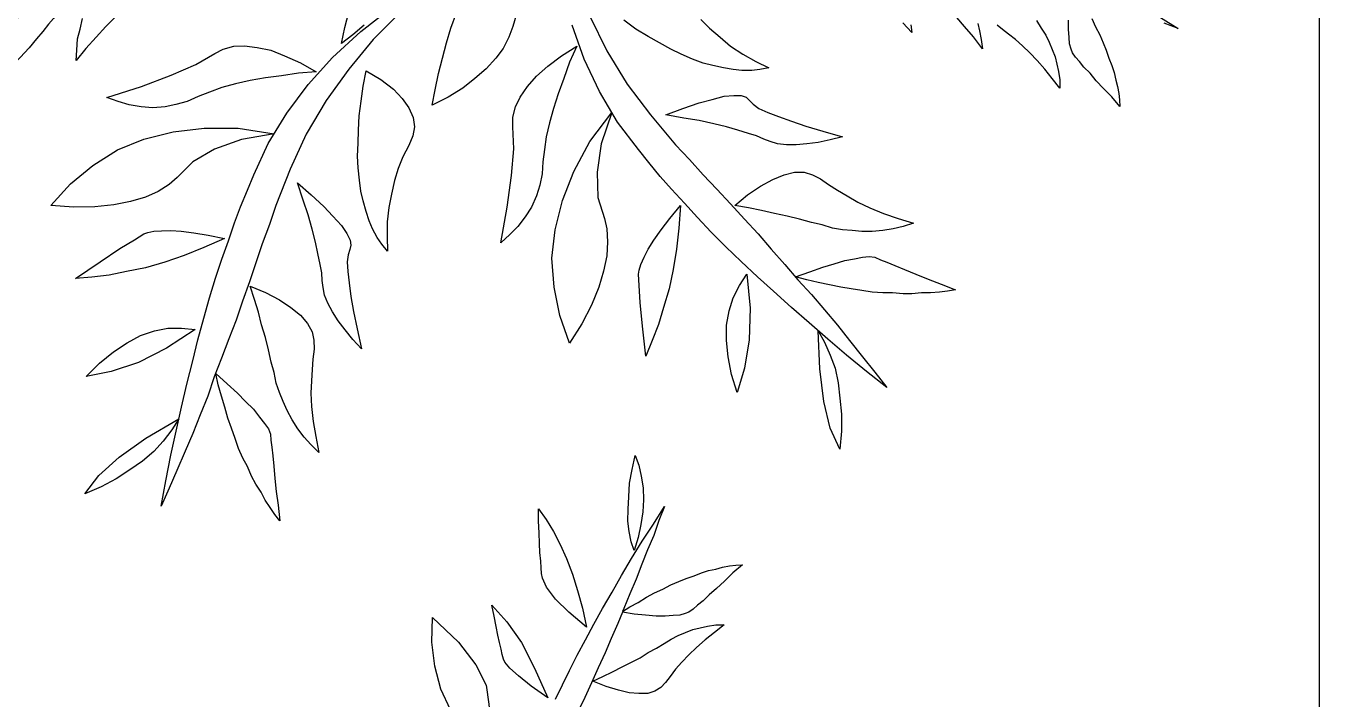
# Model space of a CAD drawing. Header units: millimetres. Extents: x 17 to 218440, y 21 to 53693.
# Drawn here: x 40752 to 41007.7, y 9022.5 to 9155.6 of the extents above; entities that cross this region are included whole.
import ezdxf

# ---------------------------------------------------------------- set-up
doc = ezdxf.new("R2010")
doc.units = ezdxf.units.MM
doc.header["$MEASUREMENT"] = 0
doc.layers.add('Plants', color=92, linetype='Continuous')

# ---------------------------------------------------------------- blocks, each defined once
blk = doc.blocks.new('1')
at = {"layer": 'Plants', "linetype": 'Continuous'}
for points in [[(3229.99, 15262.18), (3232.19, 15265.67), (3231.08, 15262.86)], [(3230.2, 15248.57), (3231.86, 15249.31), (3233.44, 15250.15), (3234.99, 15250.81), (3236.43, 15251.41), (3238.04, 15251.97), (3239.48, 15252.56), (3240.88, 15252.99), (3242.34, 15253.3), (3243.63, 15253.65), (3244.99, 15253.9), (3246.24, 15254.07), (3247.55, 15254.14), (3245.7, 15252.53), (3244.01, 15250.87), (3242.48, 15249.46), (3240.99, 15248.22), (3239.78, 15247.02), (3238.66, 15246.16), (3237.81, 15245.33), (3236.95, 15244.79), (3236.23, 15244.49), (3235.22, 15244.16), (3233.91, 15244.1), (3232.31, 15244), (3230.53, 15243.95)], [(3230.56, 15237.62), (3232.08, 15238.57), (3233.49, 15239.46), (3234.86, 15240.16), (3236.3, 15240.76), (3237.73, 15241.36), (3239.2, 15241.67), (3240.66, 15241.98), (3242.31, 15242.25), (3243.98, 15242.24), (3242.05, 15240.73), (3240.23, 15239.3), (3238.48, 15237.75), (3236.95, 15236.34), (3235.59, 15234.88), (3234.34, 15233.5), (3233.27, 15232.08), (3232.35, 15230.89), (3231.47, 15229.89)], [(3231.14, 15226.06), (3232.61, 15226.38), (3234.36, 15226.72), (3236.18, 15226.95), (3233.82, 15225.17), (3231.74, 15223.42), (3229.99, 15221.87)], [(3281.23, 15189.97), (3280.27, 15192.85), (3279.31, 15195.41), (3278.67, 15197.65), (3278.03, 15199.73), (3277.71, 15201.65), (3277.39, 15203.25), (3277.23, 15204.53), (3277.39, 15205.65), (3277.87, 15206.77), (3278.35, 15208.05), (3278.99, 15209.65), (3279.79, 15211.57), (3280.75, 15213.81), (3281.71, 15216.21), (3282.67, 15218.77), (3283.79, 15221.65), (3284.11, 15220.05), (3284.27, 15218.45), (3284.43, 15216.69), (3284.43, 15214.93), (3284.59, 15213.01), (3284.59, 15211.25), (3284.43, 15209.17), (3284.43, 15207.25), (3284.27, 15205.17), (3283.95, 15203.09), (3283.63, 15201.01), (3283.31, 15198.93), (3282.83, 15196.69), (3282.35, 15194.45), (3281.87, 15192.21), (3281.23, 15189.97)], [(3231.43, 15212.81), (3232.97, 15213.01), (3231.07, 15211.22)], [(3267.15, 15177.97), (3265.07, 15180.53), (3263.31, 15183.09), (3262.03, 15185.49), (3261.07, 15187.73), (3260.59, 15189.81), (3260.59, 15191.73), (3261.07, 15193.33), (3261.87, 15194.93), (3262.99, 15196.53), (3264.11, 15198.29), (3265.23, 15200.21), (3266.51, 15202.29), (3267.63, 15204.69), (3268.75, 15207.41), (3269.71, 15210.29), (3270.67, 15213.33), (3271.31, 15211.25), (3271.79, 15209.33), (3272.11, 15207.25), (3272.27, 15205.17), (3272.27, 15203.09), (3272.11, 15201.17), (3271.95, 15199.25), (3271.63, 15197.33), (3270.99, 15195.25), (3270.51, 15193.17), (3269.87, 15190.77), (3269.23, 15188.37), (3268.75, 15185.81), (3268.11, 15183.25), (3267.63, 15180.69), (3267.15, 15177.97)], [(3303.15, 15208.05), (3299.95, 15204.05), (3296.75, 15200.05), (3293.55, 15196.37), (3290.35, 15192.69), (3287.31, 15189.17), (3284.11, 15185.65), (3281.23, 15182.45), (3278.19, 15179.25), (3275.31, 15176.21), (3272.43, 15173.33), (3269.55, 15170.61), (3266.67, 15168.05), (3263.95, 15165.49), (3261.39, 15163.25), (3258.67, 15161.01), (3256.11, 15158.93), (3250.67, 15154.77), (3244.59, 15151.25), (3238.19, 15148.21), (3231.47, 15145.81)], [(3229.71, 15149.33), (3236.59, 15152.69), (3243.15, 15156.69), (3249.23, 15161.33), (3255.15, 15166.29), (3258.03, 15169.01), (3261.07, 15171.73), (3263.95, 15174.45), (3266.83, 15177.17), (3269.87, 15179.89), (3272.75, 15182.61), (3275.79, 15185.17), (3278.83, 15187.89), (3281.87, 15190.45), (3284.75, 15193.17), (3287.79, 15195.73), (3290.83, 15198.29), (3293.87, 15200.69), (3297.07, 15203.25), (3300.11, 15205.65), (3303.15, 15208.05)], [(3249.23, 15164.37), (3247.95, 15167.73), (3246.83, 15170.93), (3246.19, 15173.49), (3245.55, 15175.89), (3245.39, 15177.81), (3245.39, 15179.25), (3245.71, 15180.21), (3246.35, 15180.85), (3247.15, 15181.65), (3247.95, 15182.77), (3248.75, 15184.53), (3249.55, 15186.61), (3250.51, 15189.17), (3251.47, 15192.05), (3252.43, 15195.41), (3253.55, 15199.25), (3254.19, 15196.85), (3254.67, 15194.45), (3254.99, 15192.21), (3255.15, 15190.13), (3255.15, 15188.21), (3254.99, 15186.45), (3254.51, 15185.01), (3254.03, 15183.73), (3253.39, 15182.29), (3252.91, 15180.69), (3252.27, 15178.61), (3251.63, 15176.37), (3250.99, 15173.81), (3250.35, 15170.93), (3249.87, 15167.89), (3249.23, 15164.37)], [(3291.95, 15194.45), (3294.19, 15195.73), (3296.75, 15196.85), (3299.31, 15197.81), (3302.19, 15198.45), (3305.23, 15198.77), (3308.43, 15199.09), (3311.79, 15199.09), (3315.31, 15198.77), (3311.15, 15196.85), (3305.87, 15195.57), (3299.47, 15194.77), (3291.95, 15194.45), (3291.95, 15194.45)], [(3230.35, 15171.25), (3232.11, 15173.01), (3233.87, 15175.09), (3235.63, 15177.17), (3237.23, 15179.57), (3238.67, 15182.13), (3239.95, 15184.69), (3240.27, 15182.93), (3240.43, 15181.33), (3240.43, 15179.41), (3240.27, 15177.65), (3239.95, 15175.73), (3239.47, 15173.65), (3238.99, 15171.73), (3238.19, 15169.65), (3237.23, 15167.41), (3236.27, 15165.33), (3234.99, 15163.09), (3233.71, 15160.85), (3232.27, 15158.45), (3230.51, 15156.05)], [(3280.75, 15180.37), (3280.75, 15180.37), (3287.47, 15181.01), (3293.71, 15180.85), (3299.31, 15179.89), (3304.11, 15178.45), (3300.59, 15177.33), (3297.07, 15176.69), (3293.87, 15176.37), (3290.83, 15176.37), (3287.95, 15176.85), (3285.39, 15177.65), (3282.99, 15178.93), (3280.75, 15180.37)], [(3347.57, 15155.76), (3349.78, 15154.88), (3352.72, 15153.55), (3355.6, 15152.33), (3358.54, 15151), (3361.49, 15149.68), (3364.43, 15148.35), (3367.27, 15146.95)], [(3364.76, 15142.51), (3361.92, 15143.91), (3359.09, 15145.31), (3356.01, 15146.85), (3353.04, 15148.47), (3349.89, 15150.12), (3346.85, 15151.84), (3343.56, 15153.71), (3340.28, 15155.58), (3336.93, 15157.56), (3333.51, 15159.65), (3330.13, 15161.92), (3326.64, 15164.11), (3329.45, 15163), (3332.37, 15161.96), (3335.24, 15160.74), (3338.05, 15159.63), (3341.04, 15158.47), (3343.92, 15157.25), (3346.79, 15156.03), (3347.39, 15155.8), (3346.51, 15157.21), (3345.6, 15158.91), (3344.58, 15160.54), (3343.74, 15162.13), (3343, 15163.78), (3342.16, 15165.37), (3341.5, 15166.91), (3340.9, 15168.35), (3340.34, 15169.97), (3339.75, 15171.4), (3339.33, 15172.8), (3339.01, 15174.27), (3338.66, 15175.56), (3338.41, 15176.91), (3338.24, 15178.16), (3338.17, 15179.48), (3339.79, 15177.62), (3341.44, 15175.94), (3342.85, 15174.4), (3344.09, 15172.91), (3345.3, 15171.71), (3346.15, 15170.58), (3346.98, 15169.74), (3347.52, 15168.87), (3347.82, 15168.15), (3348.15, 15167.15), (3348.21, 15165.83), (3348.31, 15164.23), (3348.36, 15162.45), (3348.16, 15160.36), (3347.92, 15158.1), (3347.57, 15155.76)], [(3361.18, 15149.93), (3360.24, 15151.91), (3359.37, 15153.79), (3358.33, 15155.7), (3357.52, 15157.46), (3356.55, 15159.27), (3355.53, 15160.89), (3354.69, 15162.48), (3353.74, 15164), (3352.85, 15165.41), (3352.15, 15166.78), (3351.55, 15168.22), (3350.95, 15169.66), (3350.64, 15171.12), (3350.33, 15172.59), (3350.06, 15174.23), (3350.07, 15175.9), (3351.58, 15173.97), (3353.02, 15172.16), (3354.56, 15170.41), (3355.97, 15168.87), (3357.43, 15167.52), (3358.81, 15166.27), (3360.24, 15165.2), (3361.42, 15164.27), (3362.42, 15163.39), (3363.17, 15162.2), (3363.59, 15160.8), (3363.64, 15159.02), (3363.48, 15157.11), (3362.99, 15154.99), (3362.25, 15152.57), (3361.18, 15149.93)], [(3267.15, 15167.25), (3267.15, 15167.25), (3271.63, 15166.93), (3275.79, 15166.45), (3279.79, 15165.81), (3283.63, 15165.01), (3287.31, 15163.89), (3290.67, 15162.93), (3293.87, 15161.65), (3296.91, 15160.37), (3290.99, 15159.73), (3286.35, 15159.25), (3282.99, 15159.09), (3280.75, 15158.93), (3279.95, 15159.09), (3278.83, 15159.41), (3277.39, 15160.05), (3275.79, 15160.85), (3274.03, 15161.97), (3271.95, 15163.41), (3269.71, 15165.17), (3267.15, 15167.25)], [(3316.56, 15158.26), (3318.5, 15159.02), (3320.65, 15159.46), (3322.97, 15159.85), (3325.31, 15159.96), (3327.69, 15159.79), (3330.2, 15159.39), (3332.78, 15158.89), (3335.38, 15158.11), (3333.66, 15157.48), (3331.62, 15157.12), (3329.52, 15156.86), (3327.21, 15156.92), (3324.73, 15157.03), (3322.07, 15157.18), (3319.32, 15157.72), (3316.56, 15158.26)], [(3248.75, 15153.65), (3254.99, 15151.57), (3260.59, 15150.77), (3265.55, 15150.93), (3269.71, 15152.21), (3271.79, 15152.69), (3274.35, 15152.85), (3277.07, 15152.69), (3280.11, 15152.05), (3283.31, 15151.09), (3286.83, 15149.65), (3290.51, 15147.73), (3294.35, 15145.33), (3288.91, 15143.41), (3283.31, 15142.29), (3277.55, 15141.81), (3271.95, 15142.45), (3266.19, 15143.89), (3260.43, 15146.13), (3254.51, 15149.33), (3248.75, 15153.65)], [(3350.49, 15148.68), (3347.54, 15145.18), (3344.98, 15142.52), (3342.62, 15140.74), (3340.85, 15139.94), (3339.89, 15139.79), (3338.75, 15139.68), (3337.44, 15139.61), (3335.73, 15139.45), (3333.95, 15139.4), (3331.89, 15139.31), (3329.54, 15139.2), (3327.12, 15139.2), (3329.23, 15140.67), (3331.61, 15142.16), (3334.14, 15143.44), (3336.95, 15144.74), (3340, 15145.9), (3343.29, 15146.9), (3346.77, 15147.87), (3350.49, 15148.68)], [(3235.63, 15146.77), (3235.63, 15146.77), (3238.83, 15145.33), (3242.03, 15144.21), (3245.07, 15143.09), (3247.95, 15142.13), (3250.83, 15141.33), (3253.55, 15140.69), (3256.11, 15140.37), (3258.51, 15140.05), (3260.91, 15139.89), (3263.15, 15139.41), (3265.23, 15138.77), (3267.47, 15137.81), (3269.39, 15136.53), (3271.31, 15135.09), (3272.91, 15133.49), (3274.51, 15131.73), (3267.47, 15133.01), (3261.23, 15133.81), (3255.95, 15134.29), (3251.63, 15134.13), (3249.71, 15134.13), (3247.63, 15134.61), (3245.71, 15135.57), (3243.63, 15137.01), (3241.55, 15138.77), (3239.63, 15141.01), (3237.55, 15143.73), (3235.63, 15146.77)], [(3229.55, 15134.77), (3231.79, 15134.13), (3233.87, 15133.33), (3236.11, 15132.21), (3238.03, 15130.77), (3240.11, 15128.85), (3242.03, 15126.61), (3243.95, 15124.21), (3245.71, 15121.33), (3247.31, 15118.13), (3244.27, 15118.77), (3241.07, 15119.41), (3238.03, 15120.21), (3234.99, 15121.01), (3232.11, 15121.81), (3229.07, 15122.93)], [(3364.5, 15140.99), (3362.17, 15137.72), (3360.11, 15135.23), (3358.6, 15133.53), (3357.44, 15132.5), (3356.83, 15132.27), (3355.93, 15132.01), (3354.86, 15131.79), (3353.57, 15131.44), (3352.11, 15131.13), (3350.36, 15130.79), (3348.32, 15130.42), (3346.18, 15129.98), (3349.46, 15132.94), (3353.56, 15135.81), (3358.6, 15138.36), (3364.5, 15140.99)], [(3229.87, 15055.57), (3231.79, 15053.65), (3233.87, 15051.73), (3236.11, 15049.65), (3238.51, 15047.73), (3236.43, 15047.89), (3234.19, 15048.05), (3232.27, 15048.53), (3230.19, 15049.01)], [(3381.04, 15135.79), (3377.97, 15131.3), (3374.48, 15127.46), (3370.87, 15124.29), (3366.86, 15121.78), (3362.79, 15119.84), (3358.24, 15118.66), (3353.47, 15118.09), (3348.57, 15118.19), (3353.48, 15123.38), (3357.98, 15126.8), (3361.98, 15128.85), (3365.73, 15129.38), (3369.32, 15129.67), (3373.12, 15130.83), (3376.95, 15132.92), (3381.04, 15135.79)], [(3231.47, 15104.69), (3233.39, 15102.45), (3235.15, 15100.21), (3231.95, 15100.85), (3228.91, 15101.65)], [(3326.61, 15064.57), (3321.57, 15065.51), (3316.53, 15066.45), (3311.78, 15067.53), (3307.02, 15068.62), (3302.49, 15069.64), (3297.87, 15070.8), (3293.69, 15071.84), (3289.44, 15073.01), (3285.4, 15074.11), (3281.5, 15075.3), (3277.75, 15076.55), (3274.13, 15077.89), (3270.59, 15079.08), (3267.41, 15080.28), (3264.15, 15081.62), (3261.11, 15082.9), (3254.88, 15085.74), (3248.91, 15089.44), (3243.21, 15093.65), (3237.92, 15098.44), (3232.76, 15104.03), (3228.08, 15110.06)], [(3228.97, 15111.8), (3234.34, 15106.51), (3240.2, 15101.66), (3246.4, 15097.17), (3253.02, 15093.27), (3259.98, 15090.1), (3267.15, 15087.22), (3270.9, 15085.96), (3274.74, 15084.56), (3278.49, 15083.3), (3282.25, 15082.05), (3286.08, 15080.65), (3289.84, 15079.39), (3293.53, 15077.92), (3297.36, 15076.52), (3301.05, 15075.04), (3304.81, 15073.79), (3308.5, 15072.31), (3312.19, 15070.84), (3315.74, 15069.29), (3319.51, 15067.67), (3323.06, 15066.12), (3326.61, 15064.57)], [(3240.53, 15105.1), (3242.24, 15108.01), (3244.18, 15110.5), (3245.99, 15112.19), (3247.82, 15113.53), (3249.73, 15114.37), (3251.58, 15114.64), (3253.38, 15114.33), (3255.26, 15113.52), (3257.51, 15112.36), (3259.83, 15111.43), (3262.21, 15110.7), (3264.88, 15110.13), (3267.54, 15109.56), (3270.41, 15109.28), (3273.35, 15109.22), (3276.21, 15109.3), (3274.81, 15108.18), (3273.47, 15107.29), (3271.78, 15106.38), (3270.15, 15105.69), (3268.31, 15105.07), (3266.25, 15104.51), (3264.33, 15104.03), (3262.11, 15103.76), (3259.69, 15103.55), (3257.4, 15103.41), (3254.82, 15103.49), (3252.24, 15103.56), (3249.45, 15103.7), (3246.5, 15104.12), (3243.55, 15104.54), (3240.53, 15105.1)], [(3262.66, 15091.53), (3265.02, 15094.24), (3267.32, 15096.74), (3269.27, 15098.51), (3271.09, 15100.21), (3272.71, 15101.25), (3273.98, 15101.93), (3274.97, 15102.1), (3275.84, 15101.84), (3276.92, 15101.51), (3278.29, 15101.34), (3280.22, 15101.46), (3282.43, 15101.73), (3285.14, 15102.1), (3288.13, 15102.61), (3291.55, 15103.34), (3295.46, 15104.17), (3293.65, 15102.47), (3291.75, 15100.92), (3289.93, 15099.58), (3288.17, 15098.46), (3286.48, 15097.55), (3284.85, 15096.86), (3283.35, 15096.61), (3282, 15096.43), (3280.43, 15096.31), (3278.79, 15095.98), (3276.65, 15095.56), (3274.38, 15095.07), (3271.82, 15094.43), (3268.98, 15093.64), (3266.07, 15092.63), (3262.66, 15091.53)], [(3240.73, 15095.23), (3240.73, 15095.23), (3240.97, 15091.73), (3241.49, 15088.38), (3241.94, 15085.17), (3242.45, 15082.18), (3243.1, 15079.26), (3243.82, 15076.56), (3244.74, 15074.15), (3245.59, 15071.88), (3246.58, 15069.69), (3247.21, 15067.49), (3247.63, 15065.35), (3247.84, 15062.92), (3247.62, 15060.63), (3247.25, 15058.26), (3246.59, 15056.09), (3245.8, 15053.85), (3243.61, 15060.66), (3241.37, 15066.54), (3239.3, 15071.42), (3237.13, 15075.16), (3236.22, 15076.85), (3235.66, 15078.91), (3235.61, 15081.06), (3235.89, 15083.57), (3236.47, 15086.24), (3237.54, 15088.98), (3238.95, 15092.1), (3240.73, 15095.23)], [(3283.11, 15082.14), (3284.38, 15085.18), (3285.81, 15087.94), (3287.32, 15090.2), (3288.85, 15092.1), (3290.45, 15093.51), (3292.15, 15094.41), (3293.78, 15094.74), (3295.57, 15094.79), (3297.51, 15094.56), (3299.59, 15094.4), (3301.81, 15094.32), (3304.25, 15094.17), (3306.9, 15094.31), (3309.82, 15094.61), (3312.81, 15095.12), (3315.95, 15095.71), (3314.42, 15094.16), (3312.95, 15092.83), (3311.27, 15091.57), (3309.51, 15090.45), (3307.67, 15089.47), (3305.9, 15088.7), (3304.13, 15087.94), (3302.29, 15087.32), (3300.15, 15086.9), (3298.09, 15086.34), (3295.68, 15085.78), (3293.26, 15085.21), (3290.77, 15084.43), (3288.21, 15083.78), (3285.73, 15083), (3283.11, 15082.14)], [(3252.98, 15086.9), (3254.09, 15080.42), (3256.03, 15075.1), (3258.5, 15070.8), (3261.59, 15067.74), (3263, 15066.13), (3264.35, 15063.95), (3265.49, 15061.47), (3266.36, 15058.49), (3267.02, 15055.22), (3267.41, 15051.43), (3267.45, 15047.28), (3267.14, 15042.76), (3262.89, 15046.66), (3259.26, 15051.07), (3256.12, 15055.92), (3254.04, 15061.16), (3252.6, 15066.92), (3251.86, 15073.06), (3251.89, 15079.78), (3252.98, 15086.9)], [(3300.33, 15075.38), (3302.41, 15077.59), (3304.22, 15079.64), (3305.89, 15081.26), (3307.42, 15082.8), (3308.97, 15083.99), (3310.23, 15085.03), (3311.28, 15085.77), (3312.34, 15086.16), (3313.56, 15086.26), (3314.91, 15086.44), (3316.63, 15086.63), (3318.7, 15086.83), (3321.12, 15087.04), (3323.69, 15087.33), (3326.4, 15087.69), (3329.47, 15088.06), (3328.21, 15087.02), (3326.88, 15086.13), (3325.4, 15085.16), (3323.85, 15084.33), (3322.23, 15083.28), (3320.68, 15082.45), (3318.77, 15081.61), (3317.07, 15080.71), (3315.16, 15079.87), (3313.18, 15079.17), (3311.19, 15078.47), (3309.21, 15077.77), (3307.01, 15077.14), (3304.81, 15076.51), (3302.6, 15075.87), (3300.33, 15075.38)], [(3273.65, 15077.09), (3273.65, 15077.09), (3275.48, 15072.98), (3277.02, 15069.09), (3278.34, 15065.26), (3279.45, 15061.5), (3280.19, 15057.72), (3280.93, 15054.31), (3281.31, 15050.88), (3281.61, 15047.6), (3278.26, 15052.52), (3275.65, 15056.38), (3273.92, 15059.27), (3272.73, 15061.17), (3272.49, 15061.95), (3272.24, 15063.09), (3272.13, 15064.66), (3272.08, 15066.45), (3272.24, 15068.53), (3272.53, 15071.04), (3273.02, 15073.85), (3273.65, 15077.09)], [(3291.63, 15071.28), (3291.63, 15071.28), (3295.37, 15065.65), (3298.17, 15060.08), (3299.96, 15054.68), (3300.95, 15049.77), (3298.31, 15052.35), (3296.08, 15055.15), (3294.29, 15057.82), (3292.86, 15060.5), (3291.92, 15063.27), (3291.42, 15065.9), (3291.42, 15068.62), (3291.63, 15071.28)], [(3309.33, 15068.04), (3311.52, 15066.67), (3313.71, 15064.94), (3315.76, 15063.13), (3317.69, 15060.89), (3319.4, 15058.36), (3321.19, 15055.69), (3322.78, 15052.73), (3324.15, 15049.47), (3320.5, 15052.24), (3316.88, 15056.29), (3313.16, 15061.56), (3309.33, 15068.04), (3309.33, 15068.04)], [(3213.23, 15046.29), (3219.15, 15046.13), (3223.79, 15045.65), (3227.15, 15044.85), (3229.39, 15043.89), (3230.19, 15043.25), (3231.31, 15042.29), (3232.75, 15041.17), (3234.19, 15039.89), (3235.95, 15038.45), (3237.87, 15036.69), (3239.79, 15034.77), (3242.03, 15032.69), (3238.83, 15033.17), (3235.47, 15034.13), (3232.11, 15035.41), (3228.59, 15036.85), (3224.91, 15038.77), (3221.07, 15041.01), (3217.23, 15043.57), (3213.23, 15046.29)]]:
    blk.add_lwpolyline(points, dxfattribs=at)

msp = doc.modelspace()

# ---------------------------------------------------------------- linework, layer by layer
msp.add_lwpolyline([(41007.71, 18338.99), (41007.71, 7776.37), (40707.71, 7776.37), (40707.71, 18338.99)], close=True)

# ---------------------------------------------------------------- block references
at = {"rotation": 270}
msp.add_blockref('1', (25714.19, 12387.24), dxfattribs=at)

doc.saveas('drawing.dxf')
